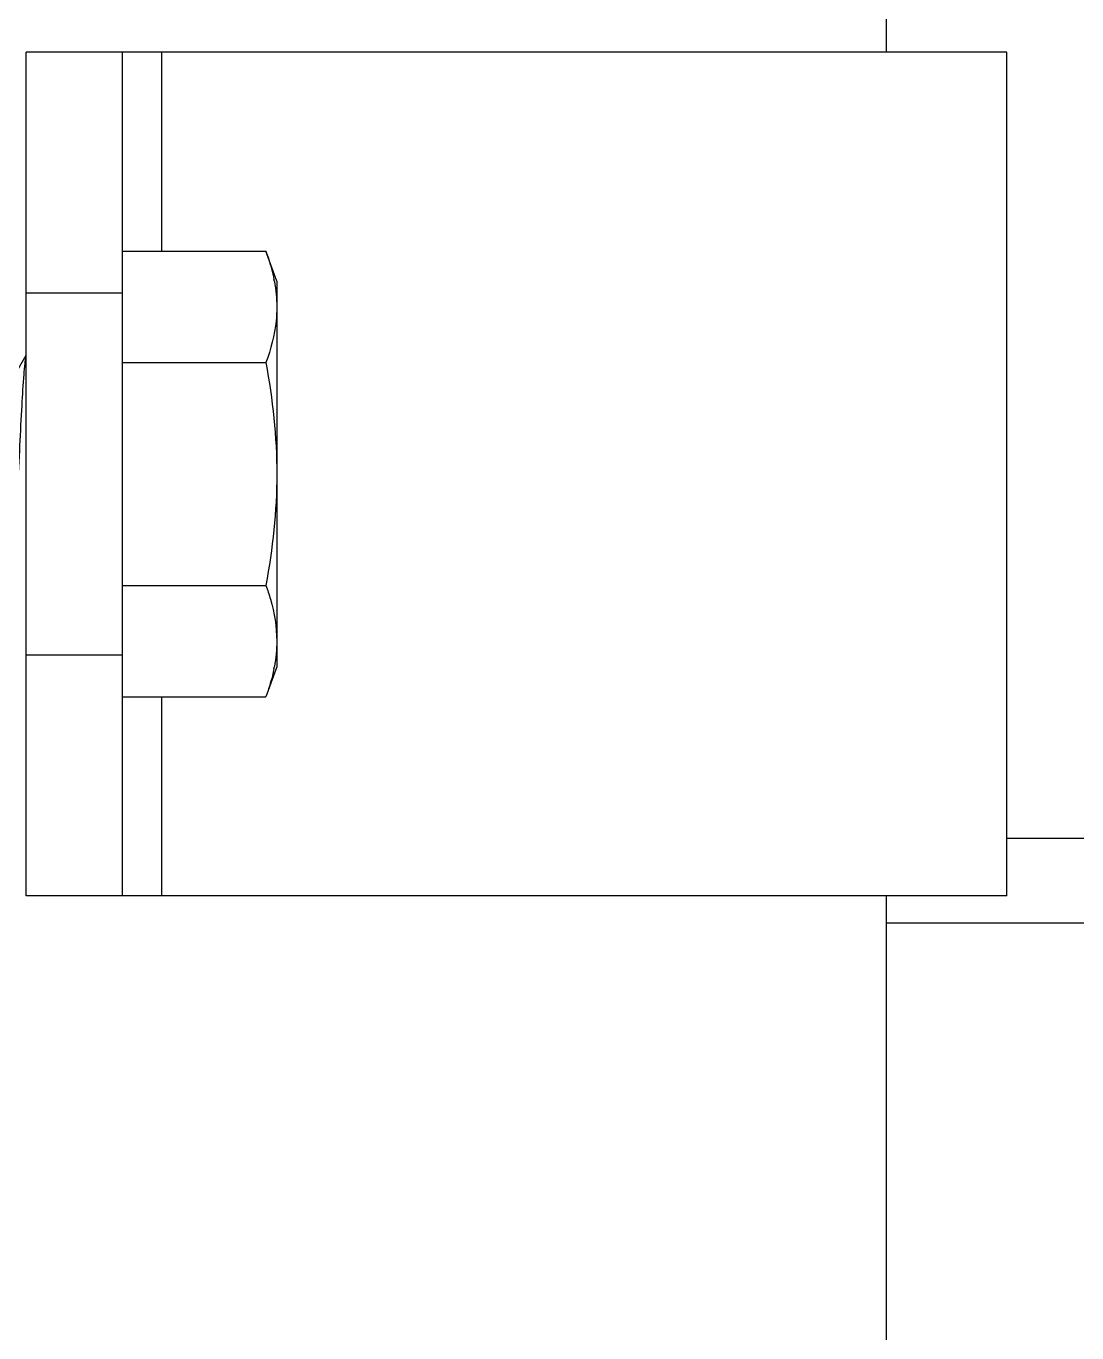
# Model space of a CAD drawing. Extents: x 1725261 to 1937680, y 860327 to 1571294.
# Drawn here: x 1850674.7 to 1851025.8, y 1227547.7 to 1227984.3 of the extents above; entities that cross this region are included whole.
import ezdxf

# ---------------------------------------------------------------- set-up
doc = ezdxf.new("R2010")
doc.units = 0
doc.header["$LTSCALE"] = 1000
doc.header["$MEASUREMENT"] = 0

msp = doc.modelspace()

# ---------------------------------------------------------------- linework, layer by layer
at = {"linetype": 'Continuous'}
for p, q in [((1850962.15, 1228602.94), (1850962.15, 1227975.6)), ((1850674.68, 1227693.69), (1850674.68, 1227975.6)), ((1851002.42, 1227975.6), (1850674.68, 1227975.6)), ((1850706.89, 1227693.69), (1850706.89, 1227975.6)), ((1850720.05, 1227909.05), (1850720.05, 1227975.6)), ((1851002.42, 1227693.69), (1851002.42, 1227975.6)), ((1850706.89, 1227909.05), (1850754.81, 1227909.05)), ((1850758.44, 1227899.08), (1850754.81, 1227909.05)), ((1850758.44, 1227899.08), (1850758.44, 1227770.21)), ((1850706.89, 1227895.05), (1850674.68, 1227895.05)), ((1850671.22, 1227868.36), (1850674.68, 1227874.31)), ((1850706.89, 1227871.84), (1850754.81, 1227871.84)), ((1850706.89, 1227797.44), (1850754.81, 1227797.44)), ((1850674.68, 1227774.23), (1850706.89, 1227774.23)), ((1850758.44, 1227770.21), (1850754.81, 1227760.24)), ((1850706.89, 1227760.24), (1850754.81, 1227760.24)), ((1850720.05, 1227693.69), (1850720.05, 1227760.24)), ((1851002.42, 1227693.69), (1850674.68, 1227693.69)), ((1850962.15, 1227693.69), (1850962.15, 1227159.37))]:
    msp.add_line(p, q, dxfattribs=at)
for p, q in [((1852409.43, 1227712.83), (1851002.42, 1227712.83)), ((1852759.13, 1227684.98), (1850962.15, 1227684.63))]:
    msp.add_line(p, q)
for centre, start, end in [((1850706.45, 1227889.44), 10.5275, 11.305), ((1850706.45, 1227779.84), 348.6919, 349.4725)]:
    msp.add_arc(centre, 52.07, start, end, dxfattribs=at)
for points, knots in [([(1850754.81, 1227909.05), (1850755.1, 1227908.27), (1850756.17, 1227905.19), (1850757.03, 1227902.04), (1850757.51, 1227899.65)], [0, 0, 0, 0, 0.253106, 1, 1, 1, 1]), ([(1850758.44, 1227890.45), (1850758.44, 1227888.88), (1850758.11, 1227882.54), (1850756.45, 1227876.33), (1850754.81, 1227871.84)], [0, 0, 0, 0, 0.246324, 1, 1, 1, 1]), ([(1850671.91, 1227829.56), (1850672.15, 1227834.44), (1850672.58, 1227843.79), (1850673.23, 1227856.59), (1850673.78, 1227865.69), (1850674.28, 1227871.1), (1850674.52, 1227873.08), (1850674.68, 1227873.85)], [0, 0, 0, 0, 0.33063, 0.632635, 0.865973, 0.946815, 1, 1, 1, 1]), ([(1850754.81, 1227797.44), (1850755.37, 1227795.92), (1850757.36, 1227789.91), (1850758.44, 1227783.55), (1850758.44, 1227778.84)], [0, 0, 0, 0, 0.255696, 1, 1, 1, 1]), ([(1850757.5, 1227769.63), (1850757.35, 1227768.84), (1850756.63, 1227765.66), (1850755.65, 1227762.54), (1850754.81, 1227760.24)], [0, 0, 0, 0, 0.247155, 1, 1, 1, 1])]:
    msp.add_open_spline(points, degree=3, knots=knots, dxfattribs=at)
for points in [[(1850757.64, 1227898.95), (1850758.16, 1227896.15), (1850758.44, 1227893.29), (1850758.44, 1227890.45)], [(1850754.81, 1227871.84), (1850757.05, 1227859.59), (1850758.44, 1227847.1), (1850758.44, 1227834.64)], [(1850758.44, 1227834.64), (1850758.44, 1227822.18), (1850757.05, 1227809.7), (1850754.81, 1227797.44)], [(1850758.44, 1227778.84), (1850758.44, 1227775.99), (1850758.16, 1227773.13), (1850757.64, 1227770.33)]]:
    msp.add_open_spline(points, degree=3, dxfattribs=at)

doc.saveas('drawing.dxf')
